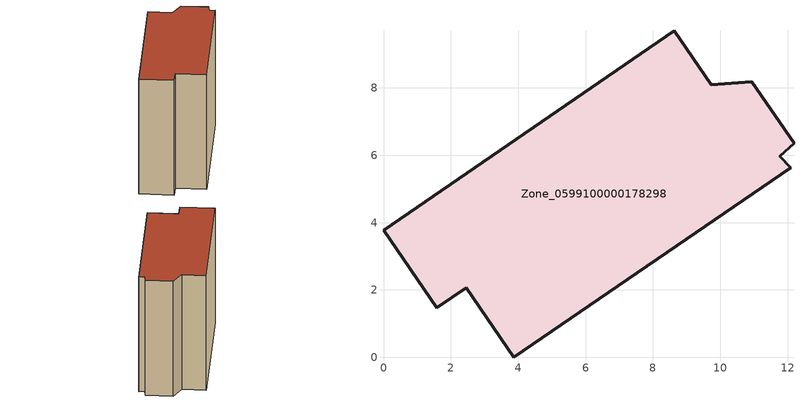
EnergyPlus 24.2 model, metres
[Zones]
Zone_0599100000178298
 floor ground (C_G): 11.77,5.98 12.1,5.64 3.87,0 2.46,2.06 1.58,1.47 0,3.78 8.64,9.7 9.73,8.1 10.94,8.19 12.19,6.36 z0
 wall outside (C_F): 8.64,9.7 0,3.78 1.58,1.47 2.46,2.06 3.87,0 12.1,5.64 11.77,5.98 12.19,6.36 10.94,8.19 9.73,8.1 8.64,9.7 z0:10.5
 roof outside (C_R): 12.1,5.64 11.77,5.98 12.19,6.36 10.94,8.19 9.73,8.1 8.64,9.7 0,3.78 1.58,1.47 2.46,2.06 3.87,0 z10.5
[BUILDING]
Pand.0599100000178298: North Axis=0; Terrain=City; Loads Convergence Tolerance Value=0.04; Temperature Convergence Tolerance Value=0.4; Solar Distribution=FullExterior; Maximum Number of Warmup Days=25; Minimum Number of Warmup Days=1
[Site:Location]
Rotterdam.The.Hague.AP_ZH_NLD Design_Conditions: Latitude=51.96; Longitude=4.45; Time Zone=1; Elevation=-4.5
[SITE:GROUNDTEMPERATURE:BUILDINGSURFACE]
18, 18, 18, 18, 18, 18, 18, 18, 18, 18, 18, 18
[MATERIAL] Thermal Absorptance=0.9; Solar Absorptance=0.7; Visible Absorptance=0.7
Name | Roughness | Thickness | Conductivity | Density | Specific Heat
G.TI.1946 | MediumSmooth | 0.15 | 1 | 540 | 1210
F.TI.1946 | Rough | 0.3 | 0.857143 | 1920 | 840
R.TI.1946 | MediumRough | 0.2 | 0.1 | 1500 | 1000
[CONSTRUCTION]
C_G: G.TI.1946
C_F: F.TI.1946
C_R: R.TI.1946
[ZONE]
Zone_0599100000178298: Type=1; Multiplier=1; Ceiling Height=Autocalculate; Volume=Autocalculate; Floor Area=autocalculate; Part of Total Floor Area=Yes
[ZONEINFILTRATION:DESIGNFLOWRATE]
Infil_Zone_0599100000178298: Zone or ZoneList or Space or SpaceList=Zone_0599100000178298; Schedule=AlwaysOn; Design Flow Rate Calculation Method=Flow/Area; Flow Rate per Floor Area=0.003; Constant Term Coefficient=1; Temperature Term Coefficient=0; Velocity Term Coefficient=0; Velocity Squared Term Coefficient=0
[HVACTEMPLATE:ZONE:IDEALLOADSAIRSYSTEM]
Zone_0599100000178298: Maximum Heating Supply Air Temperature=50; Minimum Cooling Supply Air Temperature=13; Maximum Heating Supply Air Humidity Ratio=0.0156; Minimum Cooling Supply Air Humidity Ratio=0.0077; Heating Limit=NoLimit; Cooling Limit=NoLimit; Dehumidification Control Type=ConstantSensibleHeatRatio; Cooling Sensible Heat Ratio=0.7; Dehumidification Setpoint=60; Humidification Control Type=None; Humidification Setpoint=30; Outdoor Air Method=None; Outdoor Air Flow Rate per Person=0.00944; Outdoor Air Flow Rate per Zone Floor Area=0; Outdoor Air Flow Rate per Zone=0; Demand Controlled Ventilation Type=None; Outdoor Air Economizer Type=NoEconomizer; Heat Recovery Type=None; Sensible Heat Recovery Effectiveness=0.7; Latent Heat Recovery Effectiveness=0.65
[ZONECONTROL:THERMOSTAT]
ThermostatControl_Zone_0599100000178298: Zone or ZoneList=Zone_0599100000178298; Control Type Schedule=DualSetpointControlType; Control 1=Thermostat_Zone_0599100000178298; Temperature Difference Between Cutout And Setpoint=0
[THERMOSTATSETPOINT:DUALSETPOINT]
Thermostat_Zone_0599100000178298: Heating Setpoint Temperature Schedule=HeatingSetpoint_Zone_0599100000178298; Cooling Setpoint Temperature Schedule=CoolingSetpoint_Zone_0599100000178298
[SCHEDULE:COMPACT]
HeatingSetpoint_Zone_0599100000178298: Through: 12/31, For: AllDays, Until: 24:00, 21
CoolingSetpoint_Zone_0599100000178298: Through: 12/31, For: AllDays, Until: 24:00, 24
DualSetpointControlType: Through: 12/31, For: AllDays, Until: 24:00, 4
AlwaysOn: Through: 12/31, For: AllDays, Until: 24:00, 1
